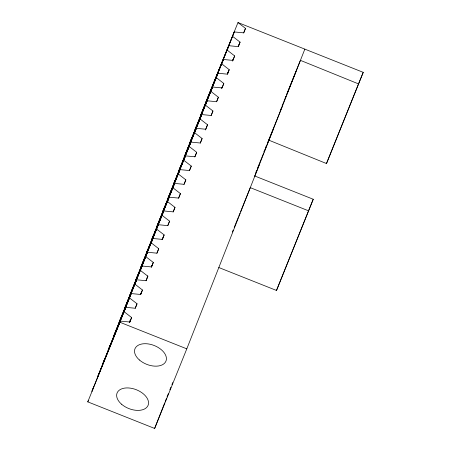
<?xml version="1.0" encoding="UTF-8"?>
<svg xmlns="http://www.w3.org/2000/svg" width="451" height="451" viewBox="0 0 451 451"><rect width="100%" height="100%" fill="white"/><g stroke="black" fill="none" stroke-linecap="round" stroke-linejoin="round"><path stroke-width="0.68" d="M304.842 49.131L186.799 348.848L154.642 428.45L87.782 401.869L88.238 400.708M93.661 386.935L91.936 391.316L125.823 307.334L135.272 308.253L137.036 303.777L129.522 297.948L131.247 293.567L140.695 294.48L142.46 290.004L134.945 284.175L136.67 279.795L146.118 280.714L147.883 276.232L140.368 270.408L142.093 266.028L151.542 266.941L153.306 262.465L145.791 256.636L147.516 252.256L156.965 253.174L158.729 248.693L151.215 242.869L152.94 238.489L162.388 239.402L164.153 234.926L156.638 229.097L158.363 224.716L167.811 225.635L169.576 221.153L162.061 215.33L163.786 210.95L173.235 211.869L174.999 207.387L167.484 201.558L169.21 197.183L178.658 198.096L180.423 193.614L172.908 187.785L174.633 183.41L184.081 184.324L185.846 179.848L178.331 174.018L180.056 169.638L189.505 170.557L191.269 166.075L183.754 160.246L185.479 155.871L194.928 156.785L196.692 152.303L189.178 146.479L190.903 142.099L200.351 143.018L202.11 138.536L194.601 132.707L196.326 128.332L205.774 129.245L207.539 124.764L200.024 118.934L201.749 114.56L211.192 115.479L212.957 110.997L205.447 105.168L207.172 100.787L216.621 101.706L218.38 97.224L210.871 91.395L212.596 87.02L222.039 87.939L223.809 83.458L216.294 77.628L218.013 73.248L227.462 74.167L229.226 69.685L221.717 63.856L223.442 59.481L232.885 60.4L234.65 55.913L227.135 50.089L228.86 45.709L238.308 46.628L240.073 42.146L232.564 36.317L234.283 31.942L243.732 32.855L245.496 28.374L237.981 22.55L205.825 102.151M104.508 359.396L102.783 363.777L136.67 279.795M109.931 345.629L108.206 350.004L142.093 266.028M120.778 318.09L119.053 322.465L152.94 238.489M129.899 294.926L163.786 210.95M137.048 276.779L135.323 281.159L169.21 197.183M147.894 249.24L146.169 253.62L180.056 169.638M153.317 235.467L151.592 239.847L185.479 155.871M164.164 207.928L162.439 212.308L196.326 128.332M175.011 180.389L173.285 184.769L207.172 100.787M180.434 166.622L178.709 170.997L212.596 87.02M191.28 139.077L189.555 143.457L223.442 59.481M196.704 125.31L194.979 129.691L228.86 45.709M125.823 307.334L124.098 311.714L131.613 317.543L129.849 322.02L120.4 321.106L119.943 322.268L186.799 348.848M154.642 428.45L164.705 402.895M165.218 401.582L166.509 398.306M167.028 396.998L168.319 393.723M169.864 389.788L170.901 387.167M171.932 384.545L172.705 382.583M218.774 267.511L276.502 290.461L313.236 199.252L254.86 176.042M268.266 139.945L326.485 163.55L363.218 72.34L237.981 22.55M276.502 290.461L313.236 199.252M326.485 163.55L363.218 72.34M234.283 31.942L200.402 115.918L232.564 36.317M218.013 73.248L184.132 157.23L216.294 77.628M201.749 114.56L167.862 198.536L200.024 118.934M190.903 142.099L157.016 226.081L189.178 146.479M174.633 183.41L140.746 267.387L172.908 187.785M162.061 215.33L124.476 308.698L156.638 229.097M147.516 252.256L113.629 336.237L145.791 256.636M131.247 293.567L97.36 377.549L129.522 297.948M87.782 401.869L120.4 321.106M232.4 60.913L232.925 59.611M238.382 45.991L238.991 44.604M243.653 32.946L245.496 28.374M227.422 73.468L228.031 72.07M232.513 60.981L233.037 59.673M238.229 46.712L240.073 42.146M227.535 73.53L228.059 72.228M232.806 60.485L234.65 55.913M221.554 88.452L222.078 87.15M227.614 73.445L228.144 72.143M227.383 74.252L229.226 69.685M221.96 88.024L223.809 83.458M216.536 101.791L218.38 97.224M211.113 115.563L212.957 110.997M205.425 129.984L207.539 124.764M200.267 143.102L202.11 138.536M194.843 156.875L196.692 152.303M189.42 170.641L191.269 166.075M183.997 184.414L185.846 179.848M178.573 198.181L180.423 193.614M162.078 239.357L162.608 238.049M173.15 211.953L174.999 207.387M162.197 239.419L162.8 238.032M167.733 225.72L169.576 221.153M151.237 266.896L151.761 265.588M162.304 239.492L164.153 234.926M147.127 277.399L147.736 276.012M151.35 266.964L151.953 265.571M156.886 253.259L158.729 248.693M140.391 294.435L140.915 293.127M151.463 267.031L153.306 262.465M140.503 294.503L141.028 293.195M146.039 280.798L147.849 276.08M140.582 294.418L141.107 293.111M129.544 321.975L130.153 320.582M140.616 294.571L142.46 290.004M129.657 322.042L130.181 320.74M135.193 308.343L137.036 303.777M129.736 321.958L130.26 320.65M129.77 322.11L131.613 317.543M285.133 98.188L285.923 96.232M286.983 93.622L300.422 60.349L358.646 83.948M280.189 110.709L280.979 108.753M282.038 106.143L285.99 96.356M286.515 95.054L296.008 71.562M263.931 151.829L264.72 149.884M265.769 147.285L266.552 145.335M267.606 142.741L268.39 140.791M268.914 139.494L282.292 106.391M255.835 172.451L256.625 170.501M257.673 167.907L263.44 153.628M263.965 152.325L273.148 129.606M254.685 176.178L259.432 164.435M232.361 232.017L233.15 230.061M234.204 227.451L238.162 217.664M238.686 216.362L240.005 213.097M240.535 211.795L250.288 187.65L308.664 210.859M139.427 359.988A16.687 10.136 21.5 0 0 165.974 361.099A16.687 10.136 21.5 0 0 146 343.713A16.687 10.136 21.5 0 0 139.427 359.988M121.556 404.214A16.687 10.136 21.5 0 0 148.103 405.319A16.687 10.136 21.5 0 0 128.135 387.933A16.687 10.136 21.5 0 0 121.556 404.214"/></g></svg>
